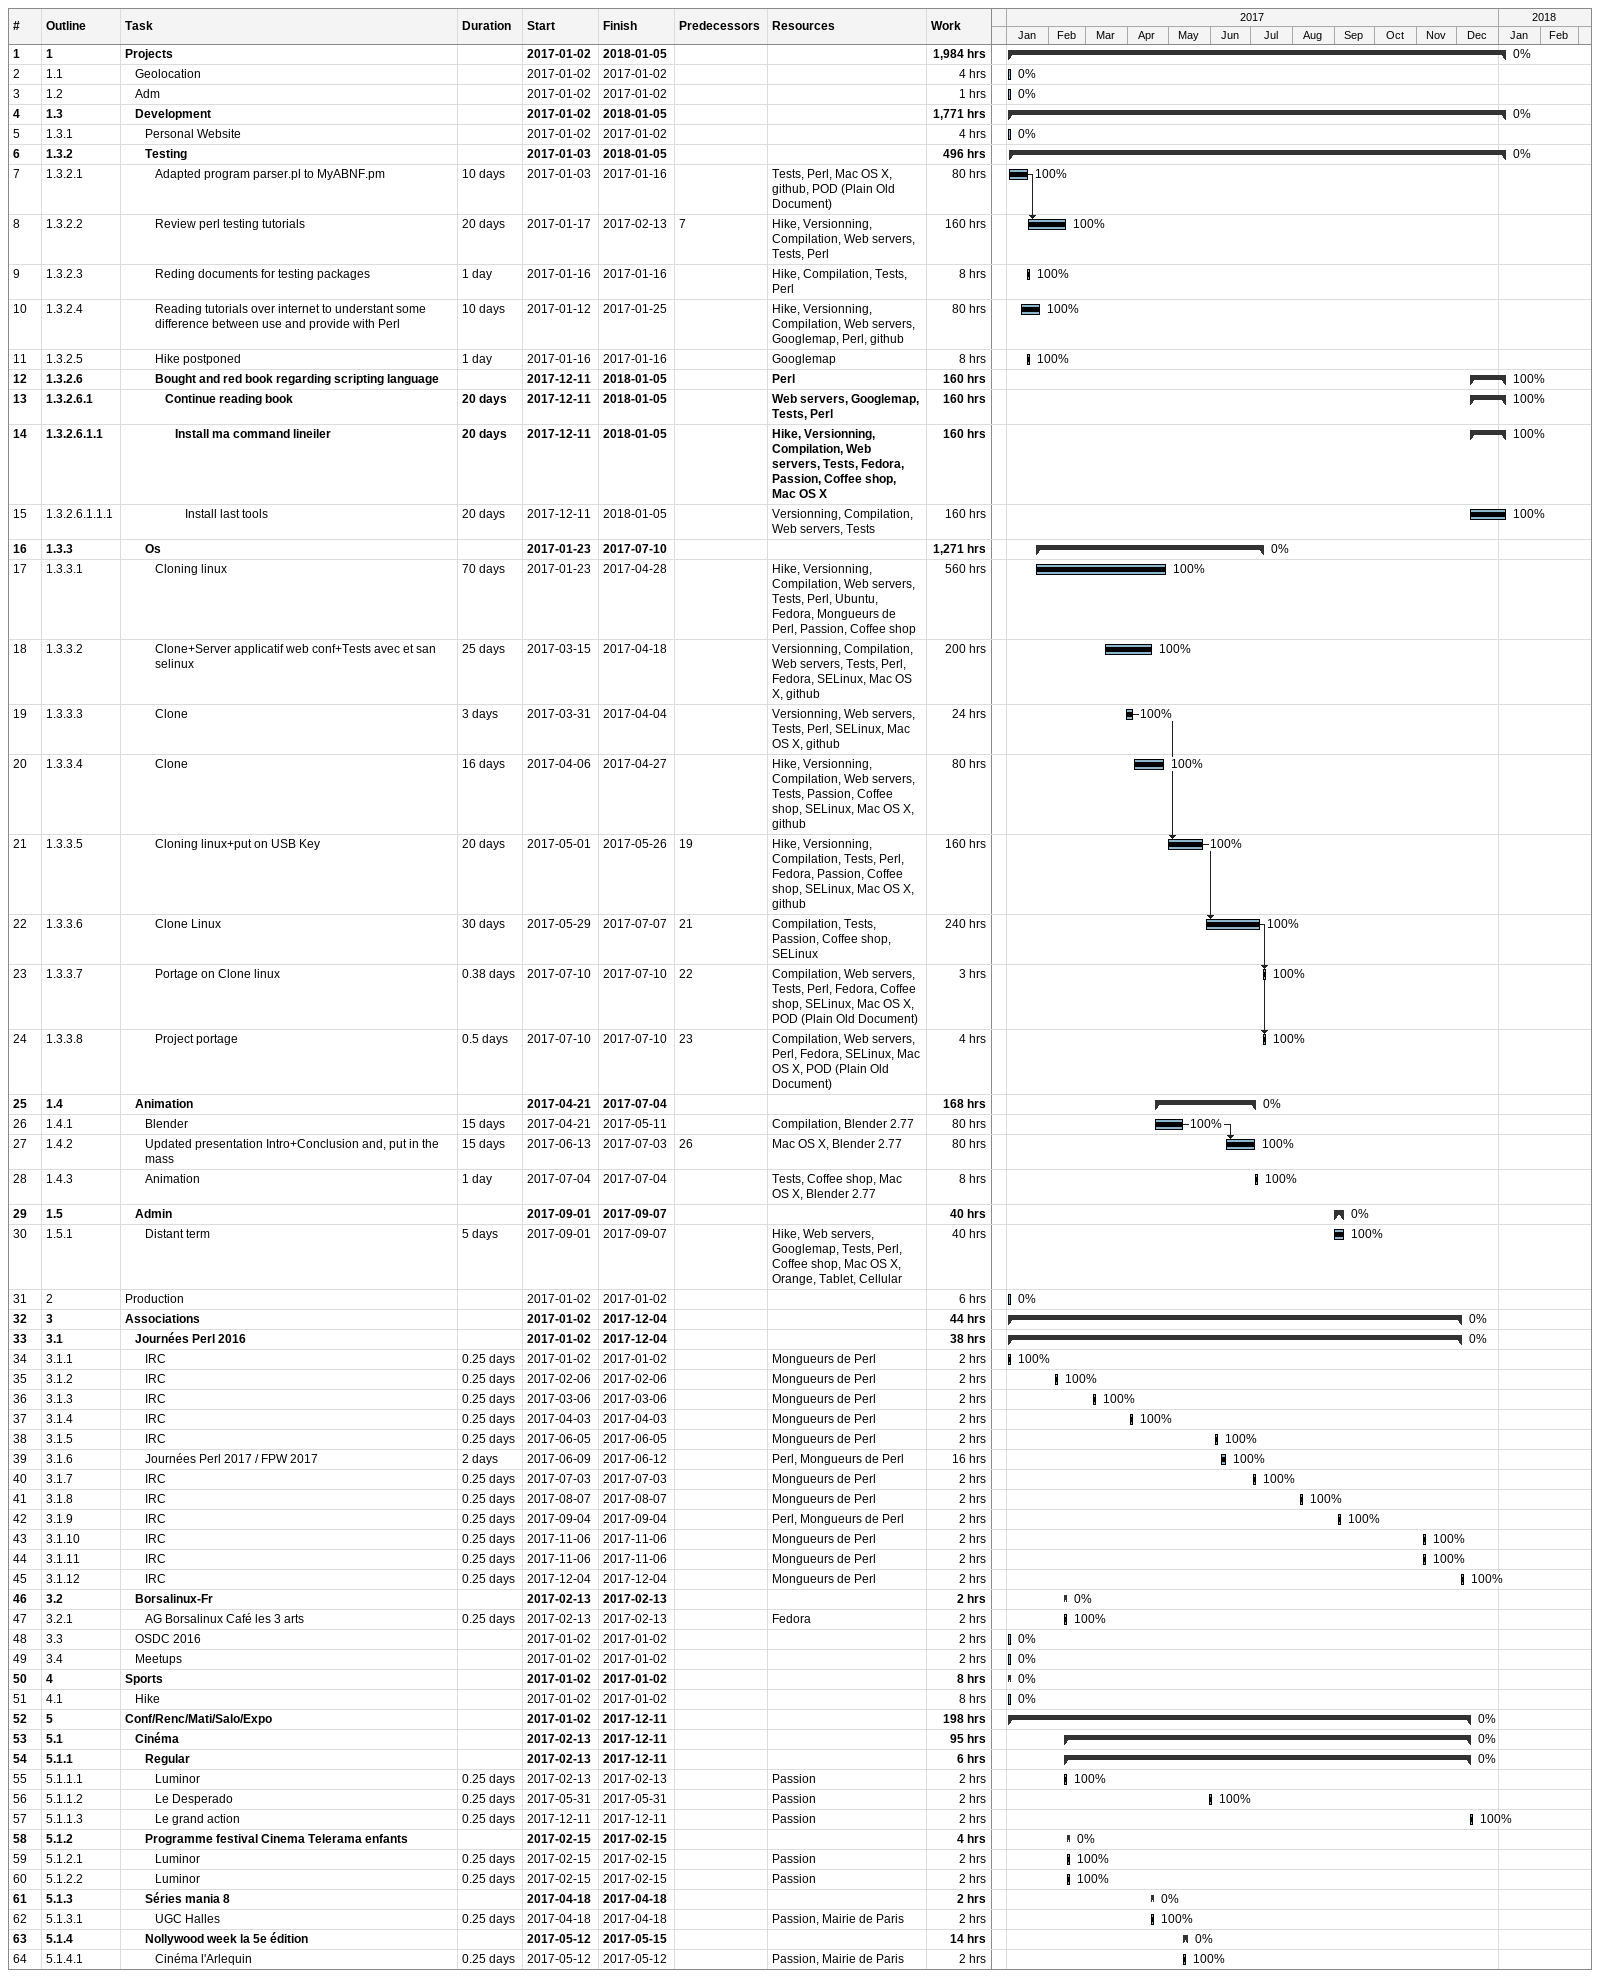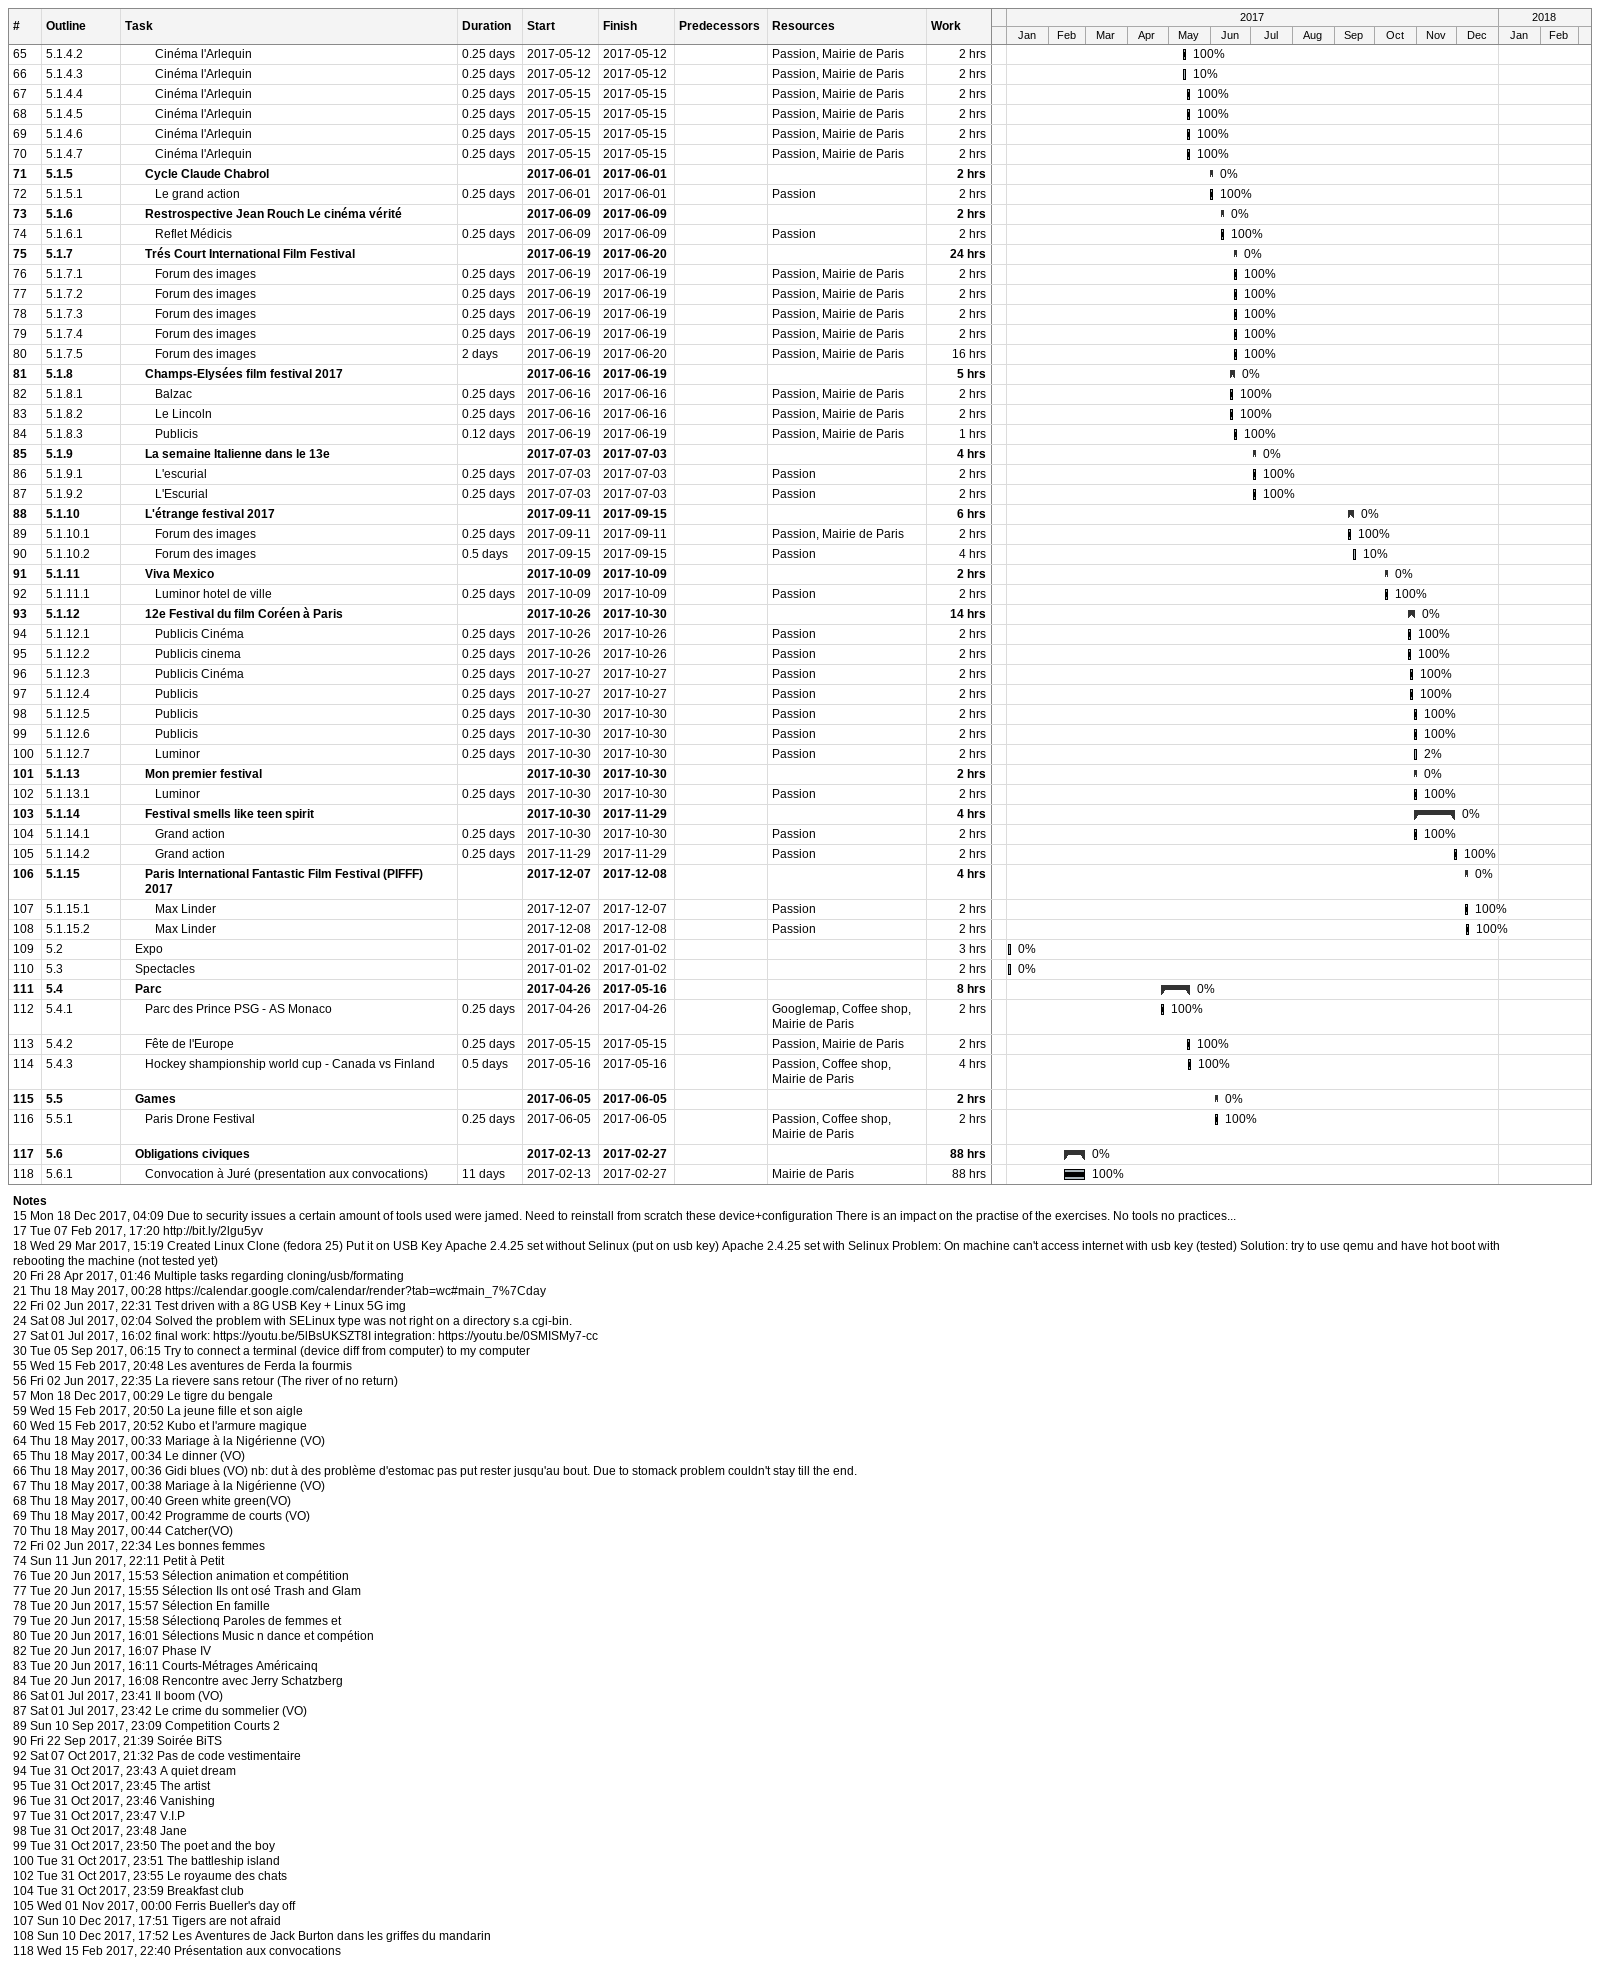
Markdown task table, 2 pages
| ID | WBS | Task | Duration | Start | Finish | Predecessors | Resources | % complete | Work (h) |
|---|---|---|---|---|---|---|---|---|---|
| 1 | 1 | **Projects** |  | 2017-01-02 | 2018-01-05 |  |  | 0 | 1984 |
| 2 | 1.1 | Geolocation |  | 2017-01-02 | 2017-01-02 |  |  | 0 | 4 |
| 3 | 1.2 | Adm |  | 2017-01-02 | 2017-01-02 |  |  | 0 | 1 |
| 4 | 1.3 | **Development** |  | 2017-01-02 | 2018-01-05 |  |  | 0 | 1771 |
| 5 | 1.3.1 | Personal Website |  | 2017-01-02 | 2017-01-02 |  |  | 0 | 4 |
| 6 | 1.3.2 | **Testing** |  | 2017-01-03 | 2018-01-05 |  |  | 0 | 496 |
| 7 | 1.3.2.1 | Adapted program parser.pl to MyABNF.pm | 10d | 2017-01-03 | 2017-01-16 |  | Tests, Perl, Mac OS X, github, POD (Plain Old Document) | 100 | 80 |
| 8 | 1.3.2.2 | Review perl testing tutorials | 20d | 2017-01-17 | 2017-02-13 | 7 | Hike, Versionning, Compilation, Web servers, Tests, Perl | 100 | 160 |
| 9 | 1.3.2.3 | Reding documents for testing packages | 1d | 2017-01-16 | 2017-01-16 |  | Hike, Compilation, Tests, Perl | 100 | 8 |
| 10 | 1.3.2.4 | Reading tutorials over internet to understant some difference between use and provide with Perl | 10d | 2017-01-12 | 2017-01-25 |  | Hike, Versionning, Compilation, Web servers, Googlemap, Perl, github | 100 | 80 |
| 11 | 1.3.2.5 | Hike postponed | 1d | 2017-01-16 | 2017-01-16 |  | Googlemap | 100 | 8 |
| 12 | 1.3.2.6 | **Bought and red book regarding scripting language** |  | 2017-12-11 | 2018-01-05 |  | Perl | 100 | 160 |
| 13 | 1.3.2.6.1 | **Continue reading book** | 20d | 2017-12-11 | 2018-01-05 |  | Web servers, Googlemap, Tests, Perl | 100 | 160 |
| 14 | 1.3.2.6.1.1 | **Install ma command lineiler** | 20d | 2017-12-11 | 2018-01-05 |  | Hike, Versionning, Compilation, Web servers, Tests, Fedora, Passion, Coffee shop, Mac OS X | 100 | 160 |
| 15 | 1.3.2.6.1.1.1 | Install last tools | 20d | 2017-12-11 | 2018-01-05 |  | Versionning, Compilation, Web servers, Tests | 100 | 160 |
| 16 | 1.3.3 | **Os** |  | 2017-01-23 | 2017-07-10 |  |  | 0 | 1271 |
| 17 | 1.3.3.1 | Cloning linux | 70d | 2017-01-23 | 2017-04-28 |  | Hike, Versionning, Compilation, Web servers, Tests, Perl, Ubuntu, Fedora, Mongueurs de Perl, Passion, Coffee shop | 100 | 560 |
| 18 | 1.3.3.2 | Clone+Server applicatif web conf+Tests avec et san selinux | 25d | 2017-03-15 | 2017-04-18 |  | Versionning, Compilation, Web servers, Tests, Perl, Fedora, SELinux, Mac OS X, github | 100 | 200 |
| 19 | 1.3.3.3 | Clone | 3d | 2017-03-31 | 2017-04-04 |  | Versionning, Web servers, Tests, Perl, SELinux, Mac OS X, github | 100 | 24 |
| 20 | 1.3.3.4 | Clone | 16d | 2017-04-06 | 2017-04-27 |  | Hike, Versionning, Compilation, Web servers, Tests, Passion, Coffee shop, SELinux, Mac OS X, github | 100 | 80 |
| 21 | 1.3.3.5 | Cloning linux+put on USB Key | 20d | 2017-05-01 | 2017-05-26 | 19 | Hike, Versionning, Compilation, Tests, Perl, Fedora, Passion, Coffee shop, SELinux, Mac OS X, github | 100 | 160 |
| 22 | 1.3.3.6 | Clone Linux | 30d | 2017-05-29 | 2017-07-07 | 21 | Compilation, Tests, Passion, Coffee shop, SELinux | 100 | 240 |
| 23 | 1.3.3.7 | Portage on Clone linux | 0.38d | 2017-07-10 | 2017-07-10 | 22 | Compilation, Web servers, Tests, Perl, Fedora, Coffee shop, SELinux, Mac OS X, POD (Plain Old Document) | 100 | 3 |
| 24 | 1.3.3.8 | Project portage | 0.5d | 2017-07-10 | 2017-07-10 | 23 | Compilation, Web servers, Perl, Fedora, SELinux, Mac OS X, POD (Plain Old Document) | 100 | 4 |
| 25 | 1.4 | **Animation** |  | 2017-04-21 | 2017-07-04 |  |  | 0 | 168 |
| 26 | 1.4.1 | Blender | 15d | 2017-04-21 | 2017-05-11 |  | Compilation, Blender 2.77 | 100 | 80 |
| 27 | 1.4.2 | Updated presentation Intro+Conclusion and, put in the mass | 15d | 2017-06-13 | 2017-07-03 | 26 | Mac OS X, Blender 2.77 | 100 | 80 |
| 28 | 1.4.3 | Animation | 1d | 2017-07-04 | 2017-07-04 |  | Tests, Coffee shop, Mac OS X, Blender 2.77 | 100 | 8 |
| 29 | 1.5 | **Admin** |  | 2017-09-01 | 2017-09-07 |  |  | 0 | 40 |
| 30 | 1.5.1 | Distant term | 5d | 2017-09-01 | 2017-09-07 |  | Hike, Web servers, Googlemap, Tests, Perl, Coffee shop, Mac OS X, Orange, Tablet, Cellular | 100 | 40 |
| 31 | 2 | Production |  | 2017-01-02 | 2017-01-02 |  |  | 0 | 6 |
| 32 | 3 | **Associations** |  | 2017-01-02 | 2017-12-04 |  |  | 0 | 44 |
| 33 | 3.1 | **Journées Perl 2016** |  | 2017-01-02 | 2017-12-04 |  |  | 0 | 38 |
| 34 | 3.1.1 | IRC | 0.25d | 2017-01-02 | 2017-01-02 |  | Mongueurs de Perl | 100 | 2 |
| 35 | 3.1.2 | IRC | 0.25d | 2017-02-06 | 2017-02-06 |  | Mongueurs de Perl | 100 | 2 |
| 36 | 3.1.3 | IRC | 0.25d | 2017-03-06 | 2017-03-06 |  | Mongueurs de Perl | 100 | 2 |
| 37 | 3.1.4 | IRC | 0.25d | 2017-04-03 | 2017-04-03 |  | Mongueurs de Perl | 100 | 2 |
| 38 | 3.1.5 | IRC | 0.25d | 2017-06-05 | 2017-06-05 |  | Mongueurs de Perl | 100 | 2 |
| 39 | 3.1.6 | Journées Perl 2017 / FPW 2017 | 2d | 2017-06-09 | 2017-06-12 |  | Perl, Mongueurs de Perl | 100 | 16 |
| 40 | 3.1.7 | IRC | 0.25d | 2017-07-03 | 2017-07-03 |  | Mongueurs de Perl | 100 | 2 |
| 41 | 3.1.8 | IRC | 0.25d | 2017-08-07 | 2017-08-07 |  | Mongueurs de Perl | 100 | 2 |
| 42 | 3.1.9 | IRC | 0.25d | 2017-09-04 | 2017-09-04 |  | Perl, Mongueurs de Perl | 100 | 2 |
| 43 | 3.1.10 | IRC | 0.25d | 2017-11-06 | 2017-11-06 |  | Mongueurs de Perl | 100 | 2 |
| 44 | 3.1.11 | IRC | 0.25d | 2017-11-06 | 2017-11-06 |  | Mongueurs de Perl | 100 | 2 |
| 45 | 3.1.12 | IRC | 0.25d | 2017-12-04 | 2017-12-04 |  | Mongueurs de Perl | 100 | 2 |
| 46 | 3.2 | **Borsalinux-Fr** |  | 2017-02-13 | 2017-02-13 |  |  | 0 | 2 |
| 47 | 3.2.1 | AG Borsalinux Café les 3 arts | 0.25d | 2017-02-13 | 2017-02-13 |  | Fedora | 100 | 2 |
| 48 | 3.3 | OSDC 2016 |  | 2017-01-02 | 2017-01-02 |  |  | 0 | 2 |
| 49 | 3.4 | Meetups |  | 2017-01-02 | 2017-01-02 |  |  | 0 | 2 |
| 50 | 4 | **Sports** |  | 2017-01-02 | 2017-01-02 |  |  | 0 | 8 |
| 51 | 4.1 | Hike |  | 2017-01-02 | 2017-01-02 |  |  | 0 | 8 |
| 52 | 5 | **Conf/Renc/Mati/Salo/Expo** |  | 2017-01-02 | 2017-12-11 |  |  | 0 | 198 |
| 53 | 5.1 | **Cinéma** |  | 2017-02-13 | 2017-12-11 |  |  | 0 | 95 |
| 54 | 5.1.1 | **Regular** |  | 2017-02-13 | 2017-12-11 |  |  | 0 | 6 |
| 55 | 5.1.1.1 | Luminor | 0.25d | 2017-02-13 | 2017-02-13 |  | Passion | 100 | 2 |
| 56 | 5.1.1.2 | Le Desperado | 0.25d | 2017-05-31 | 2017-05-31 |  | Passion | 100 | 2 |
| 57 | 5.1.1.3 | Le grand action | 0.25d | 2017-12-11 | 2017-12-11 |  | Passion | 100 | 2 |
| 58 | 5.1.2 | **Programme festival Cinema Telerama enfants** |  | 2017-02-15 | 2017-02-15 |  |  | 0 | 4 |
| 59 | 5.1.2.1 | Luminor | 0.25d | 2017-02-15 | 2017-02-15 |  | Passion | 100 | 2 |
| 60 | 5.1.2.2 | Luminor | 0.25d | 2017-02-15 | 2017-02-15 |  | Passion | 100 | 2 |
| 61 | 5.1.3 | **Séries mania 8** |  | 2017-04-18 | 2017-04-18 |  |  | 0 | 2 |
| 62 | 5.1.3.1 | UGC Halles | 0.25d | 2017-04-18 | 2017-04-18 |  | Passion, Mairie de Paris | 100 | 2 |
| 63 | 5.1.4 | **Nollywood week la 5e édition** |  | 2017-05-12 | 2017-05-15 |  |  | 0 | 14 |
| 64 | 5.1.4.1 | Cinéma l'Arlequin | 0.25d | 2017-05-12 | 2017-05-12 |  | Passion, Mairie de Paris | 100 | 2 |
| 65 | 5.1.4.2 | Cinéma l'Arlequin | 0.25d | 2017-05-12 | 2017-05-12 |  | Passion, Mairie de Paris | 100 | 2 |
| 66 | 5.1.4.3 | Cinéma l'Arlequin | 0.25d | 2017-05-12 | 2017-05-12 |  | Passion, Mairie de Paris | 10 | 2 |
| 67 | 5.1.4.4 | Cinéma l'Arlequin | 0.25d | 2017-05-15 | 2017-05-15 |  | Passion, Mairie de Paris | 100 | 2 |
| 68 | 5.1.4.5 | Cinéma l'Arlequin | 0.25d | 2017-05-15 | 2017-05-15 |  | Passion, Mairie de Paris | 100 | 2 |
| 69 | 5.1.4.6 | Cinéma l'Arlequin | 0.25d | 2017-05-15 | 2017-05-15 |  | Passion, Mairie de Paris | 100 | 2 |
| 70 | 5.1.4.7 | Cinéma l'Arlequin | 0.25d | 2017-05-15 | 2017-05-15 |  | Passion, Mairie de Paris | 100 | 2 |
| 71 | 5.1.5 | **Cycle Claude Chabrol** |  | 2017-06-01 | 2017-06-01 |  |  | 0 | 2 |
| 72 | 5.1.5.1 | Le grand action | 0.25d | 2017-06-01 | 2017-06-01 |  | Passion | 100 | 2 |
| 73 | 5.1.6 | **Restrospective Jean Rouch Le cinéma vérité** |  | 2017-06-09 | 2017-06-09 |  |  | 0 | 2 |
| 74 | 5.1.6.1 | Reflet Médicis | 0.25d | 2017-06-09 | 2017-06-09 |  | Passion | 100 | 2 |
| 75 | 5.1.7 | **Trés Court International Film Festival** |  | 2017-06-19 | 2017-06-20 |  |  | 0 | 24 |
| 76 | 5.1.7.1 | Forum des images | 0.25d | 2017-06-19 | 2017-06-19 |  | Passion, Mairie de Paris | 100 | 2 |
| 77 | 5.1.7.2 | Forum des images | 0.25d | 2017-06-19 | 2017-06-19 |  | Passion, Mairie de Paris | 100 | 2 |
| 78 | 5.1.7.3 | Forum des images | 0.25d | 2017-06-19 | 2017-06-19 |  | Passion, Mairie de Paris | 100 | 2 |
| 79 | 5.1.7.4 | Forum des images | 0.25d | 2017-06-19 | 2017-06-19 |  | Passion, Mairie de Paris | 100 | 2 |
| 80 | 5.1.7.5 | Forum des images | 2d | 2017-06-19 | 2017-06-20 |  | Passion, Mairie de Paris | 100 | 16 |
| 81 | 5.1.8 | **Champs-Elysées film festival 2017** |  | 2017-06-16 | 2017-06-19 |  |  | 0 | 5 |
| 82 | 5.1.8.1 | Balzac | 0.25d | 2017-06-16 | 2017-06-16 |  | Passion, Mairie de Paris | 100 | 2 |
| 83 | 5.1.8.2 | Le Lincoln | 0.25d | 2017-06-16 | 2017-06-16 |  | Passion, Mairie de Paris | 100 | 2 |
| 84 | 5.1.8.3 | Publicis | 0.12d | 2017-06-19 | 2017-06-19 |  | Passion, Mairie de Paris | 100 | 1 |
| 85 | 5.1.9 | **La semaine Italienne dans le 13e** |  | 2017-07-03 | 2017-07-03 |  |  | 0 | 4 |
| 86 | 5.1.9.1 | L'escurial | 0.25d | 2017-07-03 | 2017-07-03 |  | Passion | 100 | 2 |
| 87 | 5.1.9.2 | L'Escurial | 0.25d | 2017-07-03 | 2017-07-03 |  | Passion | 100 | 2 |
| 88 | 5.1.10 | **L'étrange festival 2017** |  | 2017-09-11 | 2017-09-15 |  |  | 0 | 6 |
| 89 | 5.1.10.1 | Forum des images | 0.25d | 2017-09-11 | 2017-09-11 |  | Passion, Mairie de Paris | 100 | 2 |
| 90 | 5.1.10.2 | Forum des images | 0.5d | 2017-09-15 | 2017-09-15 |  | Passion | 10 | 4 |
| 91 | 5.1.11 | **Viva Mexico** |  | 2017-10-09 | 2017-10-09 |  |  | 0 | 2 |
| 92 | 5.1.11.1 | Luminor hotel de ville | 0.25d | 2017-10-09 | 2017-10-09 |  | Passion | 100 | 2 |
| 93 | 5.1.12 | **12e Festival du film Coréen à Paris** |  | 2017-10-26 | 2017-10-30 |  |  | 0 | 14 |
| 94 | 5.1.12.1 | Publicis Cinéma | 0.25d | 2017-10-26 | 2017-10-26 |  | Passion | 100 | 2 |
| 95 | 5.1.12.2 | Publicis cinema | 0.25d | 2017-10-26 | 2017-10-26 |  | Passion | 100 | 2 |
| 96 | 5.1.12.3 | Publicis Cinéma | 0.25d | 2017-10-27 | 2017-10-27 |  | Passion | 100 | 2 |
| 97 | 5.1.12.4 | Publicis | 0.25d | 2017-10-27 | 2017-10-27 |  | Passion | 100 | 2 |
| 98 | 5.1.12.5 | Publicis | 0.25d | 2017-10-30 | 2017-10-30 |  | Passion | 100 | 2 |
| 99 | 5.1.12.6 | Publicis | 0.25d | 2017-10-30 | 2017-10-30 |  | Passion | 100 | 2 |
| 100 | 5.1.12.7 | Luminor | 0.25d | 2017-10-30 | 2017-10-30 |  | Passion | 2 | 2 |
| 101 | 5.1.13 | **Mon premier festival** |  | 2017-10-30 | 2017-10-30 |  |  | 0 | 2 |
| 102 | 5.1.13.1 | Luminor | 0.25d | 2017-10-30 | 2017-10-30 |  | Passion | 100 | 2 |
| 103 | 5.1.14 | **Festival smells like teen spirit** |  | 2017-10-30 | 2017-11-29 |  |  | 0 | 4 |
| 104 | 5.1.14.1 | Grand action | 0.25d | 2017-10-30 | 2017-10-30 |  | Passion | 100 | 2 |
| 105 | 5.1.14.2 | Grand action | 0.25d | 2017-11-29 | 2017-11-29 |  | Passion | 100 | 2 |
| 106 | 5.1.15 | **Paris International Fantastic Film Festival (PIFFF) 2017** |  | 2017-12-07 | 2017-12-08 |  |  | 0 | 4 |
| 107 | 5.1.15.1 | Max Linder |  | 2017-12-07 | 2017-12-07 |  | Passion | 100 | 2 |
| 108 | 5.1.15.2 | Max Linder |  | 2017-12-08 | 2017-12-08 |  | Passion | 100 | 2 |
| 109 | 5.2 | Expo |  | 2017-01-02 | 2017-01-02 |  |  | 0 | 3 |
| 110 | 5.3 | Spectacles |  | 2017-01-02 | 2017-01-02 |  |  | 0 | 2 |
| 111 | 5.4 | **Parc** |  | 2017-04-26 | 2017-05-16 |  |  | 0 | 8 |
| 112 | 5.4.1 | Parc des Prince PSG - AS Monaco | 0.25d | 2017-04-26 | 2017-04-26 |  | Googlemap, Coffee shop, Mairie de Paris | 100 | 2 |
| 113 | 5.4.2 | Fête de l'Europe | 0.25d | 2017-05-15 | 2017-05-15 |  | Passion, Mairie de Paris | 100 | 2 |
| 114 | 5.4.3 | Hockey shampionship world cup - Canada vs Finland | 0.5d | 2017-05-16 | 2017-05-16 |  | Passion, Coffee shop, Mairie de Paris | 100 | 4 |
| 115 | 5.5 | **Games** |  | 2017-06-05 | 2017-06-05 |  |  | 0 | 2 |
| 116 | 5.5.1 | Paris Drone Festival | 0.25d | 2017-06-05 | 2017-06-05 |  | Passion, Coffee shop, Mairie de Paris | 100 | 2 |
| 117 | 5.6 | **Obligations civiques** |  | 2017-02-13 | 2017-02-27 |  |  | 0 | 88 |
| 118 | 5.6.1 | Convocation à Juré (presentation aux convocations) | 11d | 2017-02-13 | 2017-02-27 |  | Mairie de Paris | 100 | 88 |

Notes
- 15: Mon 18 Dec 2017, 04:09 Due to security issues a certain amount of tools used were jamed. Need to reinstall from scratch these device+configuration There is an impact on the practise of the exercises. No tools no practices...
- 17: Tue 07 Feb 2017, 17:20 http://bit.ly/2lgu5yv
- 18: Wed 29 Mar 2017, 15:19 Created Linux Clone (fedora 25) Put it on USB Key Apache 2.4.25 set without Selinux (put on usb key) Apache 2.4.25 set with Selinux Problem: On machine can't access internet with usb key (tested) Solution: try to use qemu and have hot boot with rebooting the machine (not tested yet)
- 20: Fri 28 Apr 2017, 01:46 Multiple tasks regarding cloning/usb/formating
- 21: Thu 18 May 2017, 00:28 https://calendar.google.com/calendar/render?tab=wc#main_7%7Cday
- 22: Fri 02 Jun 2017, 22:31 Test driven with a 8G USB Key + Linux 5G img
- 24: Sat 08 Jul 2017, 02:04 Solved the problem with SELinux type was not right on a directory s.a cgi-bin.
- 27: Sat 01 Jul 2017, 16:02 final work: https://youtu.be/5lBsUKSZT8I integration: https://youtu.be/0SMISMy7-cc
- 30: Tue 05 Sep 2017, 06:15 Try to connect a terminal (device diff from computer) to my computer
- 55: Wed 15 Feb 2017, 20:48 Les aventures de Ferda la fourmis
- 56: Fri 02 Jun 2017, 22:35 La rievere sans retour (The river of no return)
- 57: Mon 18 Dec 2017, 00:29 Le tigre du bengale
- 59: Wed 15 Feb 2017, 20:50 La jeune fille et son aigle
- 60: Wed 15 Feb 2017, 20:52 Kubo et l'armure magique
- 64: Thu 18 May 2017, 00:33 Mariage à la Nigérienne (VO)
- 65: Thu 18 May 2017, 00:34 Le dinner (VO)
- 66: Thu 18 May 2017, 00:36 Gidi blues (VO) nb: dut à des problème d'estomac pas put rester jusqu'au bout. Due to stomack problem couldn't stay till the end.
- 67: Thu 18 May 2017, 00:38 Mariage à la Nigérienne (VO)
- 68: Thu 18 May 2017, 00:40 Green white green(VO)
- 69: Thu 18 May 2017, 00:42 Programme de courts (VO)
- 70: Thu 18 May 2017, 00:44 Catcher(VO)
- 72: Fri 02 Jun 2017, 22:34 Les bonnes femmes
- 74: Sun 11 Jun 2017, 22:11 Petit à Petit
- 76: Tue 20 Jun 2017, 15:53 Sélection animation et compétition
- 77: Tue 20 Jun 2017, 15:55 Sélection Ils ont osé Trash and Glam
- 78: Tue 20 Jun 2017, 15:57 Sélection En famille
- 79: Tue 20 Jun 2017, 15:58 Sélectionq Paroles de femmes et
- 80: Tue 20 Jun 2017, 16:01 Sélections Music n dance et compétion
- 82: Tue 20 Jun 2017, 16:07 Phase IV
- 83: Tue 20 Jun 2017, 16:11 Courts-Métrages Américainq
- 84: Tue 20 Jun 2017, 16:08 Rencontre avec Jerry Schatzberg
- 86: Sat 01 Jul 2017, 23:41 Il boom (VO)
- 87: Sat 01 Jul 2017, 23:42 Le crime du sommelier (VO)
- 89: Sun 10 Sep 2017, 23:09 Competition Courts 2
- 90: Fri 22 Sep 2017, 21:39 Soirée BiTS
- 92: Sat 07 Oct 2017, 21:32 Pas de code vestimentaire
- 94: Tue 31 Oct 2017, 23:43 A quiet dream
- 95: Tue 31 Oct 2017, 23:45 The artist
- 96: Tue 31 Oct 2017, 23:46 Vanishing
- 97: Tue 31 Oct 2017, 23:47 V.I.P
- 98: Tue 31 Oct 2017, 23:48 Jane
- 99: Tue 31 Oct 2017, 23:50 The poet and the boy
- 100: Tue 31 Oct 2017, 23:51 The battleship island
- 102: Tue 31 Oct 2017, 23:55 Le royaume des chats
- 104: Tue 31 Oct 2017, 23:59 Breakfast club
- 105: Wed 01 Nov 2017, 00:00 Ferris Bueller's day off
- 107: Sun 10 Dec 2017, 17:51 Tigers are not afraid
- 108: Sun 10 Dec 2017, 17:52 Les Aventures de Jack Burton dans les griffes du mandarin
- 118: Wed 15 Feb 2017, 22:40 Présentation aux convocations
